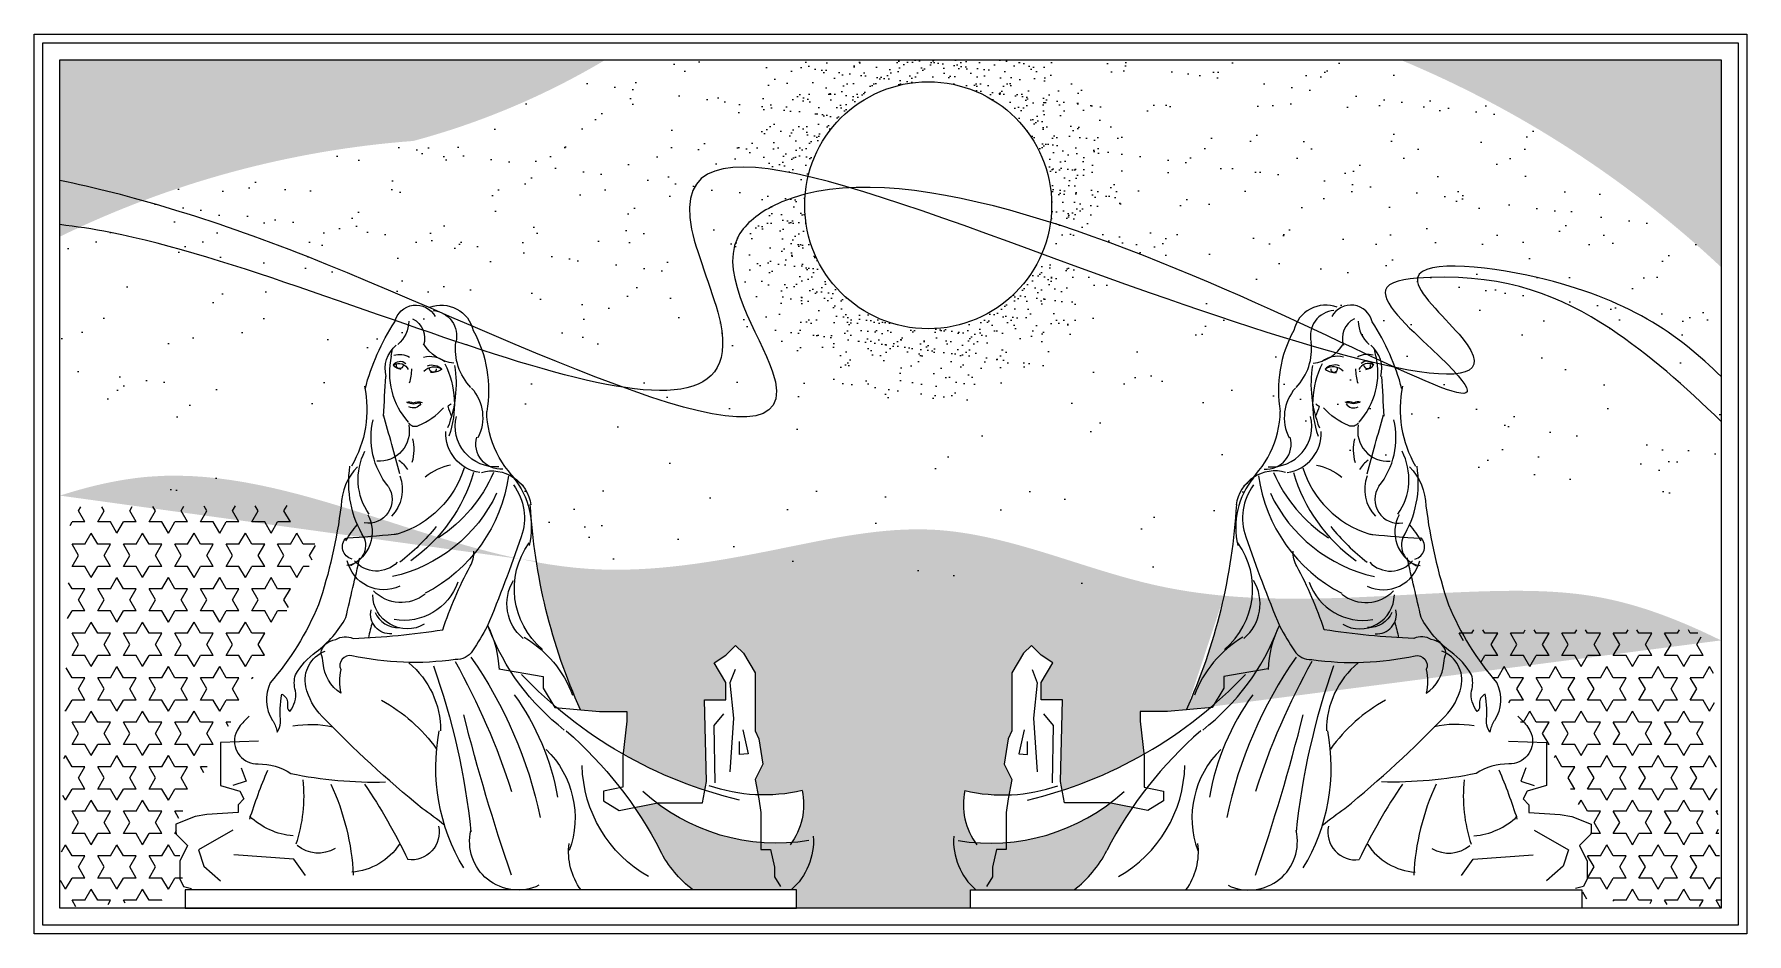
# Model space of a CAD drawing. Header units: millimetres. Extents: x 0 to 1200, y 0 to 630.
import ezdxf

# ---------------------------------------------------------------- set-up
doc = ezdxf.new("R2010")
doc.units = ezdxf.units.MM
for name, color, linetype in [('1', 1, 'Continuous'), ('2', 2, 'Continuous'), ('HATCH', 5, 'Continuous'), ('SY', 2, 'Continuous'), ('T', 3, 'Continuous')]:
    doc.layers.add(name, color=color, linetype=linetype)
pattern_1 = [(180, (12203.45513181583, -1395.15786069462), (0, 15.588457272), [9.000000000000002, -9.000000000000002]), (120, (12203.45513181583, -1395.15786069462), (13.50000000336027, 7.794228636000003), [9.000000000000002, -9.000000000000002]), (60.00000000000001, (12198.95513181583, -1387.363632022621), (13.50000000336027, -7.794228635999998), [9, -9])]
pattern_2 = [(142.5, (12203.45513181583, -1395.15786069462), (0.755920297315298, 23.1218852281579), [0, -18.24, 0, -20.4, 0, -19.5]), (172.5, (12203.45513181583, -1395.15786069462), (-21.23732046321273, 33.86575278275689), [0, -9.84, 0, -16.44, 0, -6.300000000000001]), (212.5, (12218.21513181583, -1395.15786069462), (-37.36970234101795, 0.06790864244357399), [0, -6, 0, -21.6, 0, -28.2]), (222.5, (12218.21513181583, -1395.15786069462), (-36.07351925486752, 10.53210677921099), [0, -3, 0, -14.16, 0, -16.2])]

# ---------------------------------------------------------------- blocks, each defined once
blk = doc.blocks.new('B-WOMAN1')
at = {"layer": 'HATCH'}
for p, q in [((176.4922493222402, 109.8728664023511), (172.7102347213076, 100.0500185082201)), ((172.7102347213076, 100.0500185082201), (182.5435284326668, 97.02770172225428)), ((182.5435284326668, 64.53684125389555), (207.5048805476399, 50.1805181808013)), ((207.5048805476399, 50.1805181808013), (203.7228659467073, 38.09077352736495)), ((129.5950452749967, 31.29040158906719), (137.9155888950336, 43.37998707266524)), ((137.9155888950336, 43.37998707266524), (181.7870140144369, 46.40246302846936)), ((203.7228659467073, 38.09077352736495), (191.620307725796, 27.51250560657354))]:
    blk.add_line(p, q, dxfattribs=at)
for points in [[(-184.0091705886298, 181.5308068077429), (-180.3029746766551, 172.0103815960174), (-182.9502176501555, 146.094031073153), (-180.3029746766551, 106.9548058568616)], [(-189.8335511226323, 137.6314485704934), (-193.539747034607, 120.1775213804794), (-187.1860294039361, 119.6486000259465), (-187.1860294039361, 129.1688660678337)], [(-175.5378258262645, 149.2674000305124), (-168.6544923537876, 140.8048175278527), (-169.1841081955936, 99.02114470873494)]]:
    blk.add_lwpolyline(points, dxfattribs=at)
for centre, radius, start, end in [((37.76049672401859, 425.008809822757), 18.60006754380756, 94.40405771619214, 194.1051801433628), ((58.34917031397345, 423.294502589335), 15.83462888901243, 116.3815167283537, 198.8145234017793), ((76.93994200869929, 436.0543279602061), 22.78859461511107, 180.6951654686345, 229.3860941070256), ((-20.13129689986818, 415.3859369341735), 40.17625145698271, 315.9238702488952, 7.278443524291045), ((18.09378215621109, 434.3905792526348), 29.4187159515191, 276.0759544068642, 329.1899037450257), ((49.29242317375611, 401.0998060406127), 22.05845664120886, 345.2693683600697, 50.77477315564296), ((106.7879537969711, 390.1521256326087), 87.16642568104119, 171.2349842574528, 201.6162449124322), ((88.96500681963516, 374.8384403743403), 68.12045153650425, 153.9374600413061, 199.6453001230572), ((38.91672531716176, 392.6413931367351), 17.52873750723356, 75.50253516389463, 128.9561865234482), ((37.23114849958802, 393.9303679389559), 9.908905725283832, 71.27626398460087, 136.9367418889073), ((35.70043474755948, 392.6311730796588), 9.881026342845907, 41.86765340112333, 125.2922504247925), ((37.20070583026973, 410.2859368214558), 11.99718307992228, 233.0662185020386, 274.571342519904), ((36.3890953407099, 400.8539711206613), 2.329146716587646, 173.2560934862178, 276.6781919574193), ((36.15215183395776, 401.4014466888184), 2.847916263805849, 277.2966662581426, 5.691080946009848), ((91.7326170008746, 401.7452585787614), 39.56686555986503, 181.0145937467409, 196.3764249590444), ((60.77659731791937, 396.6083166027529), 14.91078612793254, 73.6897105809326, 119.2965594603175), ((61.27263626185595, 397.8230585161873), 7.126229547889261, 57.64954490616048, 158.5984212393872), ((60.37676563809509, 400.3569328303929), 6.16166372967407, 35.31764091214379, 131.1782102517375), ((60.89634711726103, 404.0654431410949), 2.847916263805849, 187.0207590400109, 275.4151737278781), ((59.25936535693472, 407.9429524293955), 7.326563639797647, 272.8002195082744, 326.0549006964388), ((60.78568210004596, 403.4792478007003), 2.329146716587646, 276.0336480286014, 19.45574649980297), ((1543.746546929498, 467.6902174086281), 1474.321731423681, 182.8069666217318, 183.9335556353289), ((32.81990542361746, 365.4060888684398), 32.67704448838921, 138.5990887458111, 206.8080405381509), ((47.37335656353389, 367.0311744537321), 9.944009419571538, 68.86098616799849, 108.2067691387021), ((50.81056970459758, 378.9980907335994), 6.528374853610073, 211.5613181272818, 299.8672797291206), ((45.68966595339589, 360.836044754571), 15.41381444040938, 70.81907771971427, 91.0131418847079), ((58.96263597789221, 350.9775895981438), 25.75951864041583, 98.14382999860928, 108.5823747873268), ((53.92352146812482, 369.8241726742999), 7.127414308550771, 74.95351957534464, 114.5737558234811), ((-9.414699421438854, 359.0772937727088), 29.61998453702499, 265.8144450569159, 14.12681167112101), ((-15688.30762297232, 4749.705254505374), 16358.74869958422, 344.3051606804462, 344.4614032921966), ((25.22733221543604, 350.6758473825248), 56.42618134320954, 321.1661276447159, 13.47734681906127), ((-13.1573921367235, 346.1345006634365), 18.34078932462383, 265.6822293502326, 15.67962197667137), ((-1.578424215927953, 353.8043799640946), 28.58068641712968, 277.5396325127736, 3.178942941075257), ((46.438432975061, 320.4336595732093), 44.64559931661141, 325.1833107671225, 27.31850943118755), ((93.00680385410669, 369.5439693795779), 109.9983946821855, 203.7047730351015, 236.5142505530548), ((122.136793251615, 359.0131623923735), 120.1643685109219, 196.2826412084782, 234.6549416432596), ((83.01897247962188, 349.9883085006659), 72.43398312006943, 197.0096180406146, 253.0516104936349), ((20.27447729581036, 318.0196547331725), 77.68008930571585, 328.7021756196318, 8.884405569928369), ((20.61138690417283, 285.5984843800761), 55.94170127667058, 139.9676345736204, 193.8664110833787), ((11.02035164809786, 291.9408664234579), 41.3158103965329, 143.7819011308518, 199.1382714368586), ((94.33979085207102, 338.7963973485967), 114.1706413699704, 187.950813674096, 242.8151287742681), ((87.19297610165086, 313.1579461544752), 28.39033778797336, 159.9493262883942, 223.8530653411497), ((83.7106973049813, 305.7210573526318), 17.39884900391624, 146.6228465182618, 279.7274939126696), ((90.05330321588553, 357.3742586187145), 110.6218475734169, 205.2107702284817, 257.4226049473171), ((108.0291195658792, 282.0582665028196), 27.17256949215685, 152.6809690346488, 245.2969615053166), ((1101.268591017084, 670.2889267161663), 1195.34721299112, 199.1382714368435, 202.4908740004756), ((162.0483058268728, 390.1960557547864), 165.0936302054359, 219.1714462560172, 232.1481795831682), ((66.28321357286768, 295.0712305301422), 15.02343462064467, 253.0516104936223, 264.350827507515), ((156.0825483211665, 1202.892623088097), 927.2753742223646, 264.3508275075157, 266.4645713457468), ((100.4381719299126, 272.2095656112579), 14.77198557928664, 153.6917405732063, 265.2161986208551), ((93.39252347312868, 271.0664824366031), 9.168083469192432, 283.6157886895517, 47.28644941266261), ((-80.69590272300411, 240.4220928223731), 57.73301828014234, 310.2258719857149, 35.50932480186344), ((72.43311020731926, 267.116036721236), 27.29310819107432, 244.6399093868483, 347.0446337998504), ((77.6221215405676, 274.6048602346855), 21.14774253713364, 224.288215223542, 319.949718372009), ((-50.83348948607454, 229.631938364364), 33.27190357257855, 310.3633333443449, 30.69175415252086), ((57.5566822863475, 258.9225789458214), 41.44741307388167, 199.1143586608669, 280.0707567203344), ((59.75580385775538, 258.6018135668492), 28.11510683839949, 231.3062722186788, 315.7290428847655), ((55.26387423323467, 236.5244728899852), 25.20767275569403, 240.2607322151533, 358.9861995907675), ((67.56685119471513, 222.031382696885), 14.38502538312611, 265.924755316312, 12.18614213631685), ((12.81859475729289, 133.4036209484475), 83.64913927460753, 120.9236496879801, 159.4048877495085), ((-165.8547360417724, 274.0277694279139), 173.118969104136, 307.9337502525212, 338.9502221427345), ((274.3971634196059, 6.196186760877026), 323.4166574298548, 145.2337203792814, 167.9513401975569), ((461.5904552322754, -60.28142538390239), 506.0635038759607, 150.68946804634, 162.4084862527096), ((532.688279412163, 8.24921382402681), 526.8439135246307, 160.47862218203, 174.01586137148), ((94.425588422484, 137.3010758066666), 63.56974884039398, 129.4262487052033, 180.3595723458222), ((124.4915195163339, 56.80154854297143), 181.8150171384004, 144.1697655197834, 169.974709261565), ((-1444.104297792859, 518.802613552798), 1504.381479673776, 341.102797770256, 345.7497558599664), ((125.7499003553239, 65.12677365825948), 76.45364768633118, 80.30581434505024, 102.2490391913625), ((133.8235578441527, -86.30857386039133), 296.1924354229816, 131.0967836499016, 152.7125976866494), ((-108.3212604356231, 110.3882033647387), 142.717340263741, 328.981124152002, 10.70657126469886), ((1.917726169951493, 73.42601126665977), 69.17594612062591, 133.9727565196251, 200.2508434743079), ((-167.8173314620508, 113.5912051026389), 95.36582671280942, 299.4199936878502, 358.8180513197004), ((241.8029999874416, 89.34799604241562), 110.9911261604874, 173.9324556252451, 198.4877812617488), ((-184.226552290289, -38.96461768906738), 371.5846004416971, 17.45835083994108, 23.33475701759256), ((411.336082507798, -125.3022843716244), 394.1976618811384, 145.4919573431121, 154.7370315681302), ((272.6035471854266, 23.03180734669149), 178.1461673891945, 155.1065220435918, 177.2081107947071), ((-25.57902615872445, 55.99870833954628), 35.26771032951646, 244.359192523785, 13.49295360855442), ((52.07622501498554, 62.94505676989502), 20.20417775619995, 167.2192804917779, 277.8624072237066), ((134.4013130777166, 111.7709690307092), 51.66694014744935, 274.6416111841487, 313.9213132507959), ((-108.9214207496552, 48.42801823110494), 46.37196773826157, 323.4994391347709, 7.833620467009527), ((99.05987282650312, 79.23156039130117), 45.60698180998318, 213.3599105144492, 265.7624300034715), ((120.2891235492425, 71.60969293940434), 23.94476900504098, 238.9671972977615, 309.4962462743267), ((-205.7540762827557, 88.80899824544758), 85.87973380808542, 307.6843072072251, 332.7463772609163)]:
    blk.add_arc(centre, radius, start, end, dxfattribs=at)
at = {"layer": 'SY', "color": 2}
for points in [[(66.90678316011326, 410.2057114277122, 0.0463795457841816), (65.9694191442104, 415.5377184647732, 0.0463795457841816)], [(66.90678316011326, 410.2057114277122, -0.2408761439962502), (54.52189086860744, 361.9926868667899, -0.240876143996503)], [(23.06172490233439, 375.5335298014252, 0.02683311040962001), (25.71484540437814, 373.6985523691255, -0.01928632306708719), (22.89412225599517, 366.4918045228769, -0.01928632306708719)], [(54.18261414213339, 360.0550747663947, 0.4989464367490384), (77.34008012490813, 333.6381149957888, 0.5895227911853212)], [(91.59204242803389, 329.5646406337328, -0.1839110566513915), (103.5736252408824, 301.0972751999507, 0.05235454126845877), (120.0924864372937, 228.7552972991107, 0.08021776579070515), (155.2049913224764, 171.943052743256, -0.2640869041924597), (153.5333867194131, 144.3722218568873, 0.006652164118750079), (153.2052601335454, 143.853055742351)], [(-3.487839410314336, 213.6033181158273, 0.1076621260611046), (-11.74754684732761, 181.5457213053305, 0.1076621260611046)], [(170.5044851225102, 147.4748045046726, -0.05628549787094322), (177.9378516360302, 139.665058361672)]]:
    blk.add_lwpolyline(points, format="xyb", dxfattribs=at)
for points in [[(-11.72665870274068, 182.055522229799), (-44.02669090346899, 176.4948936299043), (-44.02669090346899, 167.9872270683263), (-52.53983647702262, 153.8080935473408), (-85.17331650300184, 150.9722046935203), (-105.0368334957166, 150.9722046935203), (-105.0368334957166, 143.8824825588817), (-102.199118304532, 118.3597936224978), (-102.199118304532, 111.2700714878592), (-102.199118304532, 95.6729935399926), (-88.01103169418639, 92.83710468611389), (-88.01103169418639, 85.74769329976698), (-99.36140311334748, 78.6579711651284), (-127.7385550253093, 84.32974887282762), (-144.7643568268977, 84.32974887282762), (-160.3720350512303, 84.32974887282762), (-163.2097502424731, 99.92682682075247), (-161.7906479740632, 159.4795605068066), (-177.3978368528187, 159.4795605068066), (-177.3978368528187, 172.2410603491444), (-168.8851806248422, 186.4201938700717), (-177.3978368528187, 192.0919715778291), (-184.4923695035977, 199.1816937124095), (-190.167799886025, 193.5099160047102), (-198.6804561140016, 179.3304717354913), (-198.6804561140016, 165.1513382145058), (-198.6804561140016, 150.9722046935203), (-198.6804561140016, 136.7927604242432), (-201.5181713051861, 131.1212934648356), (-204.3558864963707, 112.6880159147986), (-198.6804561140016, 101.3447712476918), (-201.5181713051861, 87.16563772670634), (-202.937273573596, 77.24002673818904), (-202.937273573596, 50.29939337492397)], [(177.9378516360302, 139.665058361672), (179.480758343765, 137.1455112624972), (180.3390705433558, 134.8838852403278), (180.988165288989, 132.9765793491679)], [(163.778831295378, 129.2697988517466), (191.5017125833547, 128.2854046109569), (191.5017125833547, 97.09093796687375), (177.3131366273738, 92.83710468611389), (174.4754214361892, 87.16563772670634), (178.7317495502066, 82.91180444594647), (178.7317495502066, 77.24002673818904), (201.4334710797411, 75.8220823113079), (209.946616653353, 74.40413788436854), (224.1347032636986, 68.73236017666932), (224.1347032636986, 61.64294879032241), (215.6220470357221, 53.13528222874447), (221.2974774181494, 41.7920375616377), (221.2974774181494, 29.0305377192999), (218.4597622269066, 23.35876001160068), (212.7843318445375, 21.94081558466132)], [(-202.937273573596, 50.29939337492397), (-210.0313168787397, 50.29939337492397), (-212.8690320699825, 37.53820428087784), (-212.8690320699825, 30.44848214623926), (-217.125849529577, 23.35876001160068)]]:
    blk.add_lwpolyline(points, dxfattribs=at)
for centre, radius, start, end in [((30.42304470040835, 423.4438286045406), 24.05912432922301, 69.58186330187523, 166.7242438504709), ((48.85661142051686, 431.6016332227446), 15.93496474770254, 13.08919182037516, 151.5936958781381), ((86.66328921960667, 385.4438108169998), 90.77203299246594, 151.3474533255807, 189.8405360671819), ((-74.67893258028198, 344.5280052550224), 166.0120590338976, 14.61339468725845, 33.10942258828936), ((165.7699045812478, 371.3548516414303), 81.09749328062254, 167.9663918698078, 210.5736118137549), ((-74.69869679657859, 371.4149261085477), 71.9407822157702, 309.0748798926942, 358.8174912843983), ((-6.551258196064737, 297.7889456531775), 28.73019303663796, 74.47433432417958, 172.0909852604779), ((-456.3565505407169, 325.9558920585041), 422.4510879436549, 335.7098690412254, 356.7623914536629), ((-261.5260632188583, 399.2704798015038), 321.5845315038627, 283.3268981836616, 316.5178773471312), ((-214.2853570487059, 199.7127965050386), 144.814367754683, 260.5713252953892, 312.3363806370441), ((-185.2980645963107, 83.04781030962477), 48.8146406135828, 167.8081494460019, 216.963676588495), ((-205.1377667492488, 210.6168164835253), 120.5274956922874, 256.6283535445449, 289.3225802699196), ((-193.5727395392023, 56.75301734299137), 47.71088091520851, 176.0800422718182, 228.8183971633833)]:
    blk.add_arc(centre, radius, start, end, dxfattribs=at)
at = {"layer": 'T', "color": 3}
for q in [(217.3890740327188, 20.8445502583636), (-168.0165921674343, 20.84455025834905)]:
    blk.add_line((-228.8147910587431, 20.84455025834905), q, dxfattribs=at)
for points in [[(54.24729853720055, 361.6845912792487, -0.3911324685450306), (47.03730137459934, 359.6579736609201, -0.1143846809073164), (28.7820844213129, 372.6576444977836)], [(51.37665225291857, 350.0151780221931, 0.1297564362874159), (51.79993620538153, 332.6701409680973, -6.486138639013046)], [(23.61883500771364, 330.7281842502271, -0.1201334636180256), (42.03584637789754, 322.0673187838838, -1.113220948366033)], [(61.41474534198642, 334.4277021056769, 0.09905218270667322), (55.06450736371335, 327.6586722016946, -2.009807422983937)], [(-3.161079699581023, 213.0252587451396, 0.01256592721909728), (7.497487042914145, 195.2612933420314, 0.2777645388075745), (20.2165581327281, 188.9061801544012, 0.08906135374874105), (95.62031249149004, 191.6298888771998, -0.6120945420923174), (103.7962989399093, 181.6430604764464, -0.1056478610984107), (103.7962989399093, 164.3931123977382, 0.2321693412030287), (116.514880684088, 186.1824714316608, -0.08676444926352303), (118.3323102788418, 193.4455911096156, 0.3374200407923702), (107.4301794382627, 203.4324195103691, 0.255984219209308), (94.71159769408405, 204.3404260006937, -0.03060959724942369), (29.30125937855337, 210.6955391883239, 0.04387807687899997), (9.31442729209084, 256.9979659788514, -0.1339885342862668), (6.58926159114344, 267.8928008699295)], [(153.1900921682536, 143.8282996588096, 0.09137954261764829), (150.1891988220741, 136.0177542001329, -0.1097972227738784), (147.6808132262668, 142.7013283255365, 0.06228116487361614), (146.8450109247351, 163.5882743382099, 0.3431577675969967), (142.6650207258645, 156.9043894645147, -0.05117347136266735), (142.6650207258645, 154.398204541576, -0.2359808875038111), (140.9929267772241, 151.0561067305825, -0.2177207096493173), (136.8129365783534, 166.094770009382, 0.1429141407084202), (136.8129365783534, 177.7913354771881, 0.1009770212559882), (121.7645803859341, 194.5008922873385, -0.1104421604554781), (100.027848398895, 219.565227502535, 0.001277483862782496), (89.80094097409165, 263.1529484730854)], [(78.74262443612679, 223.2891609221115, -0.3154320275370264), (60.95751622173702, 212.3474770742323, -33.56125073614032)], [(80.74069308277103, 216.2539400785172, -0.01227527225645495), (83.59019935503602, 204.8525388879934)], [(44.27950806275476, 80.3096166694595, 0.0306257601944384), (117.2914721668349, 147.3892769611994, 0.1420705906034758), (129.2080164565123, 169.0419067494659, 0.3750074901020288), (115.1246498066466, 195.0251246450207)], [(73.95796103711473, 159.2983942563151, 0.1094918273154241), (33.78134622893413, 123.6203003389819, 0.1094918273154241)], [(180.988165288989, 132.9765793491679, -0.4836944434150739), (164.1348800205742, 112.7032941149228, 0.153883114017568), (140.2924938745564, 105.8062359173346, -0.05808758833777303), (71.14840402308619, 99.62501277211413)], [(27.93940655863844, 67.94683388363774, -0.01630432115906096), (44.27950806275476, 80.3096166694595), (44.27950806275476, 80.3096166694595)]]:
    blk.add_lwpolyline(points, format="xyb", dxfattribs=at)
blk.add_lwpolyline([(217.3890740327188, 20.84455025834905), (217.3890740327188, 7.606618669189629), (-228.8147910587431, 7.606618669189629), (-228.8147910587431, 20.84455025834905)], dxfattribs=at)
for centre, radius, start, end in [((231.3387931414181, 405.9061641476146), 183.2755396320282, 220.3288596571733, 220.3519434246958), ((26.16033416695427, 231.5821383424191), 85.95868181848952, 30.75772725757448, 40.35194342469493)]:
    blk.add_arc(centre, radius, start, end, dxfattribs=at)

msp = doc.modelspace()

# ---------------------------------------------------------------- hatches: boundary and pattern name
at = {"layer": '1'}
h = msp.add_hatch(dxfattribs=at)
h.set_pattern_fill('FLEX', color=256, scale=80, style=0)
h.set_pattern_definition([(180, (12203.45513181583, -1395.15786069462), (0, 12), [12, -12]), (135, (12191.45513181583, -1395.15786069462), (-6.66133814775094e-16, 11.99999997986362), [3, -10.970562768, 3, -16.970562768])])
edge = h.paths.add_edge_path()
edge.add_line((505.1209906744425, 182.8548989436576), (496.9488406955981, 196.4671654420877))
edge.add_line((496.9488406955988, 196.4671654420881), (491.5004275284617, 201.9120720414938))
edge.add_line((491.5004275284609, 201.912072041493), (484.6896761837114, 195.1059387922955))
edge.add_line((484.6896761837106, 195.105938792296), (476.5175262048575, 189.6610321928489))
edge.add_line((476.5175262048579, 189.6610321928483), (484.689676183711, 176.0490640127586))
edge.add_line((484.6896761837106, 176.0490640127591), (484.689676183715, 163.7980241641122))
edge.add_line((484.6896761837161, 163.7980241641117), (469.7067748601003, 163.7980241641139))
edge.add_line((469.7067748601003, 163.7980241641144), (471.0691130377782, 106.6273998254906))
edge.add_line((471.0691130377782, 106.6273998254901), (469.9402209121552, 100.4226127727014))
edge.add_arc((565.4527734951207, 393.9973066870225), 308.7211502437132, 240.33465710777858, 251.9780509307275, ccw=False)
edge.add_line((412.6564392194323, 125.7399137978182), (415.2231129608899, 148.8248293340885))
edge.add_line((415.2231129608899, 148.8248293340885), (415.2231129608899, 155.6309625833603))
edge.add_line((415.2231129608899, 155.6309625833601), (396.1541366478847, 155.6309625833579))
edge.add_line((396.154136647885, 155.6309625833583), (382.8389267671911, 156.7880704142397))
edge.add_arc((752.4900413240885, 323.6153024537534), 405.5530444259091, 188.8947057246348, 204.2901309587759, ccw=False)
edge.add_spline(control_points=[(17.99999999998727, 306.8608582105198), (38.95348297390592, 313.5935643108778), (160.2808355246179, 341.9652973134716), (328.3648371548061, 234.4963649561741), (513.279592272751, 266.7923912230899), (648.0335050304166, 297.0088711470153), (807.5302238418844, 220.1814116288106), (965.851494096335, 241.124626300596), (1101.068644229006, 240.234467532684), (1153.951004727173, 219.2569980863354), (1182, 205.4627573633616)], knot_values=[104.6803919416161, 104.6803919416161, 104.6803919416161, 104.6803919416161, 214.5351553547407, 739.0232834719868, 959.2641776277117, 1143.773274379116, 1413.356888035285, 1795.935686895019, 1926.875738659659, 2081.441538252303, 2081.441538252303, 2081.441538252303, 2081.441538252303], degree=3, periodic=0)
edge.add_arc((437.7016042057166, 323.615302453738), 405.5530444259093, 335.70986904122657, 347.6873865709238, ccw=False)
edge.add_line((807.3527187626223, 156.7880704142399), (794.0375088819285, 155.6309625833584))
edge.add_line((794.0375088819292, 155.6309625833583), (774.9685325689283, 155.6309625833583))
edge.add_line((774.9685325689279, 155.6309625833583), (774.9685325689148, 148.8248293341389))
edge.add_line((774.9685325689152, 148.8248293341385), (777.5352063103816, 125.739913797818))
edge.add_arc((624.7388720346935, 393.9973066870207), 308.7211502437105, 288.0219490692727, 299.6653428922216, ccw=False)
edge.add_line((720.2514246176597, 100.4226127727015), (719.1225324920412, 106.6273998254946))
edge.add_line((719.1225324920415, 106.6273998254946), (720.4848706697151, 163.7980241641141))
edge.add_line((720.4848706697139, 163.7980241641144), (705.5019693461024, 163.7980241641144))
edge.add_line((705.5019693461036, 163.7980241641144), (705.5019693461079, 176.0490640127635))
edge.add_line((705.5019693461072, 176.0490640127637), (713.674119324956, 189.6610321928556))
edge.add_line((713.6741193249563, 189.6610321928556), (705.5019693460988, 195.1059387923005))
edge.add_line((705.5019693460981, 195.1059387923005), (698.6912180013572, 201.9120720414916))
edge.add_line((698.6912180013587, 201.9120720414912), (693.2428048342259, 196.4671654420899))
edge.add_line((693.2428048342244, 196.4671654420899), (685.0706548553669, 182.8548989436511))
edge.add_line((685.070654855368, 182.8548989436513), (685.070654855368, 169.2429307635048))
edge.add_line((685.070654855368, 169.2429307635048), (685.070654855368, 155.6309625833605))
edge.add_line((685.070654855368, 155.6309625833601), (685.070654855368, 142.0186960848579))
edge.add_line((685.070654855368, 142.0186960848578), (682.34644827183, 136.5740878038143))
edge.add_line((682.34644827183, 136.574087803815), (679.622241688292, 118.878141355793))
edge.add_line((679.622241688292, 118.8781413557926), (685.070654855368, 107.9886264753566))
edge.add_line((685.070654855368, 107.9886264753568), (682.9223640969728, 97.2543210736887))
edge.add_arc((678.8716366455319, 212.889789901762), 115.7063958645948, 256.6283535445461, 272.0062592028962, ccw=False)
edge.add_arc((697.9177507123532, 90.42354397481722), 46.86205498903957, 527.8081494460001, 574.5955064694681)
edge.add_arc((670.0899499580464, 202.4219307224175), 139.0217930444961, 265.565884736455, 307.0778912445998)
edge.add_line((753.906213824408, 91.50803234718751), (769.5813269051134, 88.37502741375775))
edge.add_arc((1004.274508255201, -72.15858482838576), 284.3447380060622, 505.6272939311523, 512.7277831665647)
edge.add_arc((678.2799794933653, 95.95428439320494), 82.44454445575919, 307.684307207232, 332.694003735496, ccw=False)
edge.add_line((728.6791793842203, 30.7084143255961), (656.1416933084154, 30.7084143255961))
edge.add_line((656.1416933084165, 30.7084143255961), (656.1416933084165, 17.99999999999782))
edge.add_line((656.1416933084165, 17.99999999999818), (534.0499522213995, 17.99999999999818))
edge.add_line((534.0499522213995, 17.99999999999818), (534.0499522214038, 30.70841432559428))
edge.add_line((534.0499522214031, 30.70841432559428), (461.5124661455939, 30.70841432559646))
edge.add_arc((511.9116660364507, 95.95428439320949), 82.44454445576233, 207.3059962629218, 232.31569279276988, ccw=False)
edge.add_arc((185.9171372746005, -72.15858482836393), 284.344738006058, 387.2722168338898, 394.3727060688427)
edge.add_line((420.6103186247019, 88.37502741375738), (436.2854317054029, 91.50803234718714))
edge.add_arc((520.1016955717678, 202.4219307224175), 139.0217930444972, 232.9221087553988, 274.4341152635449)
edge.add_arc((492.273894817461, 90.42354397481449), 46.86205498903958, 325.4044935305319, 372.1918505540052)
edge.add_arc((511.3200088842841, 212.8897899017711), 115.7063958646014, 267.9937407971039, 283.3716464554532, ccw=False)
edge.add_line((507.269281432842, 97.25432107369033), (505.1209906744425, 107.9886264753693))
edge.add_line((505.1209906744425, 107.9886264753695), (510.5694038415186, 118.878141355799))
edge.add_line((510.5694038415186, 118.878141355799), (507.8451972579849, 136.5740878038276))
edge.add_line((507.8451972579842, 136.5740878038278), (505.1209906744461, 142.0186960848625))
edge.add_line((505.1209906744461, 142.0186960848623), (505.1209906744461, 155.6309625833601))
edge.add_line((505.1209906744461, 155.6309625833601), (505.1209906744461, 169.2429307635044))
edge.add_line((505.1209906744461, 169.2429307635048), (505.1209906744418, 182.8548989436578))
h = msp.add_hatch(dxfattribs=at)
h.set_pattern_fill('STARS', color=256, scale=120, style=0)
h.set_pattern_definition(pattern_1)
h.paths.add_polyline_path([(198.6456929611049, 269.2659940874719), (180.1980422176657, 299.9728680975377), (25.44214790971091, 298.9493399601743), (17.99999999999636, 18), (105.6942417335958, 24.35420716279896), (99.21843767185419, 76.68071184718156), (130.5461087249842, 133.851634504098)])
h = msp.add_hatch(dxfattribs=at)
h.set_pattern_fill('STARS', color=256, scale=120, style=0)
h.set_pattern_definition(pattern_1)
h.paths.add_polyline_path([(1176.257296590804, 198.820723444197), (1163.455131815831, 212.8421393053804), (995.455131815831, 212.8421393053804), (1024.800684394387, 175.7629767111057), (1049.877350254639, 134.1984868562431), (1059.64553680483, 134.1984868562458), (1090.973207857961, 73.27779438173548), (1084.497403796218, 24.35420716279896), (1181.999999999996, 18.00000000000273)])
at = {"layer": '2'}
h = msp.add_hatch(dxfattribs=at)
h.set_pattern_fill('AR-SAND', color=256, scale=40, style=0)
h.set_pattern_definition([(142.5, (12203.45513181583, -1395.15786069462), (1.511840594630596, 46.24377045631581), [0, -36.48, 0, -40.8, 0, -39.00000000000001]), (172.5, (12203.45513181583, -1395.15786069462), (-42.47464092642546, 67.73150556551377), [0, -19.68, 0, -32.88000000000001, 0, -12.6]), (212.5, (12232.97513181583, -1395.15786069462), (-74.7394046820359, 0.135817284887148), [0, -12, 0, -43.2, 0, -56.4]), (222.5, (12232.97513181583, -1395.15786069462), (-72.14703850973504, 21.06421355842198), [0, -6.000000000000001, 0, -28.32, 0, -32.40000000000001])])
edge = h.paths.add_edge_path()
edge.add_arc((626.4197868627798, 510.2143318608505), 86.49713832753922, 180.0000000000014, 208.5763168816649)
edge.add_spline(control_points=[(550.4596635892613, 468.8402504676951), (540.4702514338314, 468.2205488346099), (420.5094158529137, 461.2120799581953), (242.7489357893919, 463.604438666177), (75.61035111477031, 476.9649143359056), (18, 481.7933641501713)], knot_values=[1171.537425895825, 1171.537425895825, 1171.537425895825, 1171.537425895825, 1221.435239138415, 1770.708837423509, 2059.716572749366, 2059.716572749366, 2059.716572749366, 2059.716572749366], degree=3, periodic=0)
edge.add_line((17.99999999999636, 481.7933641501713), (17.99999999999636, 488.2894232990187))
edge.add_arc((316.6292006148433, -124.44514801694), 681.6326388499999, 454.2933521182424, 475.9832719511977, ccw=False)
edge.add_arc((128.0892881074215, 1068.87139744038), 531.6867354057398, 284.9888637454133, 300.7635198425667)
edge.add_line((400.044853325322, 612.0005676061401), (957.6027323362928, 612.0005676061401))
edge.add_arc((670.0006431687707, -78.94189166832348), 748.4092755449836, 406.83381219125994, 427.4006712605617, ccw=False)
edge.add_line((1182, 466.9272339709414), (1181.999999999996, 414.3695801538224))
edge.add_spline(control_points=[(1182, 414.3695801538197), (1046.499979750692, 447.3252275106124), (888.80770137129, 481.3343889874031), (729.0412684627354, 478.8965400567413), (706.7404719949354, 478.115383610887)], knot_values=[109.1750604759278, 109.1750604759278, 109.1750604759278, 109.1750604759278, 799.2242424674585, 910.9990678195046, 910.9990678195046, 910.9990678195046, 910.9990678195046], degree=3, periodic=0)
edge.add_arc((626.4197868627798, 510.2143318608487), 86.49713832753925, 338.2166265796888, 360)
edge.add_arc((626.4197868627798, 510.2143356564229), 86.49713832753925, 359.999997485808, 540.0000025141919)
h = msp.add_hatch(dxfattribs=at)
h.set_pattern_fill('AR-SAND', color=256, scale=20, style=0)
h.set_pattern_definition(pattern_2)
h.paths.add_polyline_path([(957.6027323362932, 612.0005676061401), (1182, 612.0005676061401), (1182, 466.9272339709414, 0.0899815293181051)])
h.paths.add_polyline_path([(17.99999999999636, 612.0005676061382), (400.044853325322, 612.0005676061382, -0.06893882344412097), (265.600118991897, 555.2747113180167, 0.0949237010098776), (18, 488.2894232990211)])
h = msp.add_hatch(dxfattribs=at)
h.set_pattern_fill('AR-SAND', color=256, scale=20, style=0)
h.set_pattern_definition(pattern_2)
edge = h.paths.add_edge_path()
edge.add_line((694.5748388489665, 612.0005676061401), (723.2650659993058, 612.0005676061401))
edge.add_arc((626.4197868627798, 510.2143318608487), 140.4971383275393, 360, 406.4249379929199, ccw=False)
edge.add_arc((626.4197868627798, 510.2143318608487), 140.4971383275392, 347.69436097285734, 360, ccw=False)
edge.add_spline(control_points=[(763.6889477076384, 480.2706620928384), (758.0107688675816, 482.4170337974265), (752.3156727384103, 484.5210793871656), (746.6139631759506, 486.5730781115944)], knot_values=[1108.346994192831, 1108.346994192831, 1108.346994192831, 1108.346994192831, 1126.298705804004, 1126.298705804004, 1126.298705804004, 1126.298705804004], degree=3, periodic=0)
edge.add_arc((626.4197868627798, 510.2143318608487), 122.4971383275392, 348.8724180162182, 360)
edge.add_arc((626.4197868627798, 510.2143318608487), 122.4971383275393, 360, 416.1941285469431)
edge = h.paths.add_edge_path()
edge.add_spline(control_points=[(739.8127647134952, 463.8723263735828), (745.4238539736452, 461.8387801451463), (751.0733565058017, 459.7987169141743), (756.756703368088, 457.7573583099966)], knot_values=[953.5318453134785, 953.5318453134785, 953.5318453134785, 953.5318453134785, 970.4925035462774, 970.4925035462774, 970.4925035462774, 970.4925035462774], degree=3, periodic=0)
edge.add_arc((626.4197868627798, 510.2143318608505), 140.4971383275393, 193.4733962505513, 338.07659007571084, ccw=False)
edge.add_spline(control_points=[(489.789381323737, 477.4793633949075), (490.2695841236473, 480.8773678852904), (492.7850589393129, 489.637514222678), (499.2647733292433, 497.0133095542251), (504.2644245606589, 501.070133740096)], knot_values=[1424.89020787132, 1424.89020787132, 1424.89020787132, 1424.89020787132, 1443.256969719238, 1474.344517851132, 1474.344517851132, 1474.344517851132, 1474.344517851132], degree=3, periodic=0)
edge.add_arc((626.4197868627798, 510.2143318608532), 122.4971383275392, 184.2810123819042, 337.7709034693785)
edge = h.paths.add_edge_path()
edge.add_line((529.5745077262527, 612.0005676061401), (558.264734876592, 612.0005676061401))
edge.add_arc((626.4197868627798, 510.2143318608487), 122.4971383275392, 483.8058714530568, 527.5981234227852)
edge.add_spline(control_points=[(506.7810892828111, 536.5227134113402), (500.0092623377277, 537.0943132356788), (493.8709772136335, 537.1435438876251), (488.423483620898, 536.6049773588957)], knot_values=[1263.840045280392, 1263.840045280392, 1263.840045280392, 1263.840045280392, 1303.23391006582, 1303.23391006582, 1303.23391006582, 1303.23391006582], degree=3, periodic=0)
edge.add_arc((626.4197868627798, 510.2143318608532), 140.4971383275393, 493.5750620070813, 529.173384078153, ccw=False)
h = msp.add_hatch(dxfattribs=at)
h.set_pattern_fill('AR-SAND', color=256, scale=15, style=0)
h.set_pattern_definition([(142.5, (12203.45513181583, -1395.15786069462), (0.5669402229864735, 17.34141392111843), [0, -13.68, 0, -15.3, 0, -14.625]), (172.5, (12203.45513181583, -1395.15786069462), (-15.92799034740955, 25.39931458706767), [0, -7.380000000000001, 0, -12.33, 0, -4.725000000000001]), (212.5, (12214.52513181583, -1395.15786069462), (-28.02727675576346, 0.05093148183268049), [0, -4.5, 0, -16.2, 0, -21.15]), (222.5, (12214.52513181583, -1395.15786069462), (-27.05513944115064, 7.899080084408244), [0, -2.25, 0, -10.62, 0, -12.15])])
edge = h.paths.add_edge_path()
edge.add_line((650.067495661915, 612.0005676061401), (694.5748388489671, 612.0005676061401))
edge.add_arc((626.4197868627798, 510.2143318608487), 122.4971383275393, 360, 416.1941285469432, ccw=False)
edge.add_arc((626.4197868627798, 510.214331860846), 122.4971383275392, 348.8724180162182, 360.000000000001, ccw=False)
edge.add_spline(control_points=[(746.6139631759415, 486.5730781115944), (740.8858286841405, 488.6345869523675), (735.1510193162594, 490.6435653810058), (729.4199828547062, 492.5901568654217)], knot_values=[1126.298705804004, 1126.298705804004, 1126.298705804004, 1126.298705804004, 1144.333615744683, 1144.333615744683, 1144.333615744683, 1144.333615744683], degree=3, periodic=0)
edge.add_arc((626.4197868627798, 510.214331860846), 104.4971383275392, 350.2902559881459, 360.0000000000013)
edge.add_arc((626.4197868627798, 510.2143318608487), 104.4971383275393, 360, 436.9206617857671)
edge = h.paths.add_edge_path()
edge.add_spline(control_points=[(722.8806641833635, 470.0278781085099), (728.4820970775345, 467.9863380320703), (734.1277145896329, 465.9326771721198), (739.8127647134952, 463.8723263735765)], knot_values=[970.4925035462772, 970.4925035462772, 970.4925035462772, 970.4925035462772, 987.6767235286623, 987.6767235286623, 987.6767235286623, 987.6767235286623], degree=3, periodic=0)
edge.add_arc((626.4197868627798, 510.2143318608487), 122.4971383275392, 184.2810123819021, 337.7709034693784, ccw=False)
edge.add_spline(control_points=[(504.2644245606589, 501.070133740096), (507.9493169076213, 504.0601343828512), (513.7889954797593, 507.7901360399756), (520.1088747091162, 510.8825121972995), (521.9333144659722, 511.707317030281)], knot_values=[1392.942530292777, 1392.942530292777, 1392.942530292777, 1392.942530292777, 1415.854982160886, 1424.89020787132, 1424.89020787132, 1424.89020787132, 1424.89020787132], degree=3, periodic=0)
edge.add_arc((626.4197868627798, 510.214331860866), 104.4971383275393, 539.1813683995433, 540.0000000000095)
edge.add_arc((626.4197868627798, 510.2143318608532), 104.4971383275392, 180.0000000000024, 337.3829584415412)
edge = h.paths.add_edge_path()
edge.add_line((558.2647348765913, 612.0005676061401), (602.7720780636434, 612.0005676061401))
edge.add_arc((626.4197868627798, 510.2143318608487), 104.4971383275392, 463.0793382142328, 526.7875380240481)
edge.add_spline(control_points=[(524.6887700305124, 534.0984716384637), (518.314487262689, 535.2338281024568), (512.3347342146935, 536.0539385159855), (506.7810892828165, 536.5227134113356)], knot_values=[1231.532731569216, 1231.532731569216, 1231.532731569216, 1231.532731569216, 1263.840045280392, 1263.840045280392, 1263.840045280392, 1263.840045280392], degree=3, periodic=0)
edge.add_arc((626.4197868627798, 510.2143318608487), 122.4971383275393, 483.8058714530568, 527.5981234227871, ccw=False)
h = msp.add_hatch(dxfattribs=at)
h.set_pattern_fill('AR-SAND', color=256, scale=10, style=0)
h.set_pattern_definition([(142.5, (12203.45513181583, -1395.15786069462), (0.377960148657649, 11.56094261407895), [0, -9.120000000000001, 0, -10.2, 0, -9.750000000000002]), (172.5, (12203.45513181583, -1395.15786069462), (-10.61866023160636, 16.93287639137844), [0, -4.92, 0, -8.220000000000002, 0, -3.15]), (212.5, (12210.83513181583, -1395.15786069462), (-18.68485117050897, 0.03395432122178699), [0, -3, 0, -10.8, 0, -14.1]), (222.5, (12210.83513181583, -1395.15786069462), (-18.03675962743376, 5.266053389605495), [0, -1.5, 0, -7.08, 0, -8.100000000000001])])
edge = h.paths.add_edge_path()
edge.add_spline(control_points=[(542.314864456368, 530.4162368667176), (536.1512805809089, 531.8690921306934), (530.2688542699634, 533.1045739810106), (524.6887700304997, 534.0984716384683)], knot_values=[1203.250721086534, 1203.250721086534, 1203.250721086534, 1203.250721086534, 1231.532731569216, 1231.532731569216, 1231.532731569216, 1231.532731569216], degree=3, periodic=0)
edge.add_arc((626.4197868627798, 510.2143318608487), 104.4971383275393, 463.0793382142329, 526.7875380240469, ccw=False)
edge.add_line((602.7720780636428, 612.0005676061401), (650.0674956619139, 612.0005676061401))
edge.add_arc((626.4197868627798, 510.2143318608487), 104.4971383275393, 360, 436.9206617857671, ccw=False)
edge.add_arc((626.4197868627798, 510.2143318608505), 104.4971383275392, 350.29025598814593, 359.9999999999988, ccw=False)
edge.add_spline(control_points=[(729.4199828547116, 492.5901568654235), (723.6359320457923, 494.5547550887295), (717.8557242677871, 496.4558068216993), (712.0900999317291, 498.2831794637532)], knot_values=[1144.333615744683, 1144.333615744683, 1144.333615744683, 1144.333615744683, 1162.535355714572, 1162.535355714572, 1162.535355714572, 1162.535355714572], degree=3, periodic=0)
edge.add_arc((626.4197868627798, 510.2143318608569), 86.49713832753925, 352.0715153916241, 359.9999999999942)
edge.add_arc((626.4197868627798, 510.2143318608532), 86.49713832753925, 359.9999999999971, 526.4934948596738)
edge = h.paths.add_edge_path()
edge.add_arc((626.4197868627798, 510.2143318608723), 104.4971383275392, 179.1813683995433, 180.0000000000132, ccw=False)
edge.add_spline(control_points=[(521.9333144659668, 511.7073170302856), (527.692999628036, 514.3111937218991), (533.8223818602255, 516.419141819656), (540.2801272177894, 518.0701561395972)], knot_values=[1364.418675084706, 1364.418675084706, 1364.418675084706, 1364.418675084706, 1392.942530292777, 1392.942530292777, 1392.942530292777, 1392.942530292777], degree=3, periodic=0)
edge.add_arc((626.4197868627798, 510.2143318608314), 86.49713832753925, 534.789114616431, 539.9999999999884)
edge.add_arc((626.4197868627798, 510.2143318608487), 86.49713832753925, 180, 336.848365906376)
edge.add_spline(control_points=[(705.951099203683, 476.2066077943055), (711.5453659646791, 474.1633362481334), (717.19021501719, 472.1018617204209), (722.880664183358, 470.0278781085181)], knot_values=[987.6767235286623, 987.6767235286623, 987.6767235286623, 987.6767235286623, 1005.134029921065, 1005.134029921065, 1005.134029921065, 1005.134029921065], degree=3, periodic=0)
edge.add_arc((626.4197868627798, 510.214331860846), 104.4971383275392, 179.9999999999988, 337.38295844154766, ccw=False)
h = msp.add_hatch(dxfattribs=at)
h.set_pattern_fill('AR-SAND', color=256, scale=60, style=0)
h.set_pattern_definition([(142.5, (12203.45513181583, -1395.15786069462), (2.267760891945894, 69.36565568447372), [0, -54.72000000000001, 0, -61.20000000000001, 0, -58.50000000000001]), (172.5, (12203.45513181583, -1395.15786069462), (-63.71196138963818, 101.5972583482707), [0, -29.52, 0, -49.32000000000001, 0, -18.9]), (212.5, (12247.73513181583, -1395.15786069462), (-112.1091070230539, 0.203725927330722), [0, -18, 0, -64.8, 0, -84.6]), (222.5, (12247.73513181583, -1395.15786069462), (-108.2205577646026, 31.59632033763297), [0, -9.000000000000002, 0, -42.48, 0, -48.60000000000001])])
edge = h.paths.add_edge_path()
edge.add_spline(control_points=[(1182, 301.1921283513311), (1151.382541869558, 311.0249757056345), (1017.471191223414, 349.4913358548301), (759.6891033077682, 328.1391457104819), (440.4289071015555, 382.2285015253037), (182.7313149755773, 395.9592810628264), (49.81327031917681, 356.9883241167363), (18, 346.4073180631149)], knot_values=[95.27320054171378, 95.27320054171378, 95.27320054171378, 95.27320054171378, 255.512962654834, 792.3349383763939, 1357.739617353544, 1884.157935348034, 2051.381810764333, 2051.381810764333, 2051.381810764333, 2051.381810764333], degree=3, periodic=0)
edge.add_line((17.99999999999636, 346.4073180631149), (17.99999999999636, 481.7933641501757))
edge.add_spline(control_points=[(18, 481.7933641501713), (75.61035111477031, 476.9649143359056), (242.7489357893919, 463.604438666177), (420.5094158529137, 461.2120799581953), (540.4702514338314, 468.2205488346099), (550.4596635892613, 468.8402504676951)], knot_values=[1171.537425895825, 1171.537425895825, 1171.537425895825, 1171.537425895825, 1460.545161221682, 2009.818759506776, 2059.716572749366, 2059.716572749366, 2059.716572749366, 2059.716572749366], degree=3, periodic=0)
edge.add_arc((626.4197868627798, 510.2143318608487), 86.49713832753925, 208.5763168816636, 338.2166265796888)
edge.add_spline(control_points=[(706.7404719949354, 478.115383610887), (729.0412684627354, 478.8965400567413), (888.80770137129, 481.3343889874031), (1046.499979750692, 447.3252275106124), (1182, 414.3695801538197)], knot_values=[109.1750604759278, 109.1750604759278, 109.1750604759278, 109.1750604759278, 220.949885827974, 910.9990678195046, 910.9990678195046, 910.9990678195046, 910.9990678195046], degree=3, periodic=0)
edge.add_line((1181.999999999996, 414.3695801538242), (1181.999999999996, 301.1921283513353))
h.paths.add_polyline_path([(921.850867259931, 355.6123761448953, -0.005038126073616306), (920.9597020444035, 355.9693007920732, 0.04538785732776723)], flags=16)
h.paths.add_polyline_path([(938.5809447092124, 398.4756902071094, -0.008364995613572566), (938.4489492232724, 398.280870432438, 0.2719637209664435), (931.5325737204375, 398.7098140161534, 0.5099319571487817), (935.007967767443, 395.9695325015273, 0.4788376910565255), (935.9967747408291, 399.3101469980311, -0.1202210452960819), (938.9293319460812, 397.9256617856445, 0.02753811684212109)], flags=16)
h.paths.add_polyline_path([(907.9093383228465, 403.619527003003, 0.0726698089863031), (903.5551400905915, 401.4478146718893, 0.0431520526582681)], flags=16)
h.paths.add_polyline_path([(286.6365054392281, 401.4478146718893, 0.07266980898634635), (282.2823072069677, 403.6195270030012, 0.04315205265829529)], flags=16)
h.paths.add_polyline_path([(251.7426963065427, 398.280870432438, -0.001669633706275386), (251.7158301955897, 398.3194023385868, -598.9337638887476), (251.7426963065373, 398.2808704324361, -0.09812028560473854), (254.194870788986, 399.3101469980311, 0.4788376910565206), (255.1836777623721, 395.9695325015273, 0.5099319571487778), (258.6590718093776, 398.7098140161534, 0.2719637209664441)], flags=16)
h = msp.add_hatch(dxfattribs=at)
h.set_pattern_fill('AR-SAND', color=256, scale=80, style=0)
h.set_pattern_definition([(142.5, (12203.45513181583, -1395.15786069462), (3.023681189261192, 92.48754091263162), [0, -72.96000000000001, 0, -81.60000000000001, 0, -78.00000000000001]), (172.5, (12203.45513181583, -1395.15786069462), (-84.94928185285092, 135.4630111310275), [0, -39.36, 0, -65.76000000000002, 0, -25.2]), (212.5, (12262.49513181583, -1395.15786069462), (-149.4788093640718, 0.271634569774296), [0, -24, 0, -86.39999999999999, 0, -112.8]), (222.5, (12262.49513181583, -1395.15786069462), (-144.2940770194701, 42.12842711684396), [0, -12, 0, -56.64, 0, -64.80000000000001])])
edge = h.paths.add_edge_path()
edge.add_arc((231.1909951541838, 380.7237044618896), 87.1411516727676, 350.1594639328122, 363.228083314486)
edge.add_spline(control_points=[(18, 346.4073180631149), (49.81327031917681, 356.9883241167363), (182.7313149755773, 395.9592810628264), (440.4289071015555, 382.2285015253037), (759.6891033077682, 328.1391457104819), (1017.471191223414, 349.4913358548301), (1151.382541869558, 311.0249757056345), (1182, 301.1921283513311)], knot_values=[95.27320054171378, 95.27320054171378, 95.27320054171378, 95.27320054171378, 262.4970759580133, 788.9153939525029, 1354.320072929653, 1891.142048651213, 2051.381810764333, 2051.381810764333, 2051.381810764333, 2051.381810764333], degree=3, periodic=0)
edge.add_arc((804.0931438000971, 367.2559751417857), 69.06315092713879, 315.7906475777312, 337.1649257580725, ccw=False)
edge.add_arc((869.5146848565928, 296.5750339046308), 27.58098531517428, 485.2476152336168, 500.3264321034262)
edge.add_arc((804.093143800088, 367.2559751417821), 69.06315092713879, 309.7833997593239, 315.7906475777248)
edge.add_arc((869.5146848565837, 296.5750339046244), 27.58098531517428, 481.7910337827709, 485.2476152336294, ccw=False)
edge.add_arc((895.5908241528177, 284.8721910824524), 53.70403322560173, 499.1229011118127, 551.199003683431)
edge.add_arc((798.3358261107296, 241.5028551870537), 55.4236975489371, 354.1033002638917, 396.4637499811294, ccw=False)
edge.add_spline(control_points=[(17.99999999998727, 306.8608582105198), (38.95348297390592, 313.5935643108778), (160.2808355246179, 341.9652973134716), (328.3648371548061, 234.4963649561741), (513.279592272751, 266.7923912230899), (648.0335050304166, 297.0088711470153), (807.5302238418844, 220.1814116288106), (965.851494096335, 241.124626300596), (1101.068644229006, 240.234467532684), (1153.951004727173, 219.2569980863354), (1182, 205.4627573633616)], knot_values=[104.6803919416161, 104.6803919416161, 104.6803919416161, 104.6803919416161, 214.5351553547407, 739.0232834719868, 959.2641776277117, 1143.773274379116, 1413.356888035285, 1795.935686895019, 1926.875738659659, 2081.441538252303, 2081.441538252303, 2081.441538252303, 2081.441538252303], degree=3, periodic=0)
edge.add_arc((391.8558194190937, 241.50285518706), 55.42369754893667, 503.5362500188814, 517.2566139198927, ccw=False)
edge.add_arc((294.6008213769965, 284.8721910824543), 53.70403322560431, 348.8009963165666, 400.877098888176)
edge.add_arc((320.6769606732396, 296.5750339046226), 27.58098531517414, 414.75238476642335, 418.20896621722665, ccw=False)
edge.add_arc((386.0985017297262, 367.2559751417821), 69.06315092714044, 224.2093524222612, 230.2166002406773)
edge.add_arc((320.6769606732305, 296.5750339046244), 27.58098531517415, 399.6735678965924, 414.752384766378)
edge.add_arc((386.0985017297189, 367.2559751417884), 69.06315092714044, 181.182508715619, 224.2093524222816, ccw=False)

# ---------------------------------------------------------------- linework, layer by layer
at = {"layer": '1'}
msp.add_lwpolyline([(1193.999999999996, 6.000000000002728), (6, 6), (6, 624.0005676061382), (1194, 624.0005676061382)], close=True, dxfattribs=at)
msp.add_circle((626.4197868627798, 510.2143318608487), 86.49713832753925, dxfattribs=at)
for points, knots in [([(1181.999999999996, 358.8641149784316), (1156.96369896847, 383.1978205878122), (1098.812009207477, 434.9079848655883), (1023.368454937252, 465.1002964449353), (928.1454706064851, 455.4838643556495), (1163.888738681118, 247.9866148069623), (638.6746031513267, 610.8906419745117), (470.092312985782, 474.3762922696997), (608.4315804775288, 275.5238168022361), (229.7528068155389, 471.995571848398), (66.20544976623205, 517.3693953344446), (17.99999999999636, 527.6908204636202)], [84.04313019330709, 84.04313019330709, 84.04313019330709, 84.04313019330709, 255.0497181142007, 472.9997484618255, 525.4541456077474, 613.7247320454893, 1401.977756003212, 1455.977756003215, 1616.220124532044, 2174.395189928489, 2452.15245368795, 2452.15245368795, 2452.15245368795, 2452.15245368795]), ([(1182, 390.198968779735), (1152.92147560435, 419.5290024891065), (1092.591103164701, 460.9992352956742), (937.9655733655236, 475.7662720859935), (1076.308479406234, 354.2932558503726), (704.364438355411, 465.0855339003838), (408.2747215675718, 600.1076700790345), (551.835613216439, 279.7451421287069), (199.499428411842, 469.3799468756351), (29.26092546831751, 495.3698371195605), (18.00000000000546, 496.6654034116209)], [110.5957315740453, 110.5957315740453, 110.5957315740453, 110.5957315740453, 337.5385507993137, 477.6211254810829, 561.0341252513025, 928.4492617494695, 1469.471876963852, 1583.944026641597, 2303.975226878489, 2357.357772021775, 2357.357772021775, 2357.357772021775, 2357.357772021775])]:
    msp.add_open_spline(points, degree=3, knots=knots, dxfattribs=at)
at = {"layer": '2'}
for points in [[(1199.999999999996, 0), (0, 0), (0, 630.0005676061364), (1199.999999999996, 630.0005676061364)], [(1181.999999999996, 18.00000000000273), (17.99999999999636, 18), (18, 612.0005676061401), (1182, 612.0005676061401)]]:
    msp.add_lwpolyline(points, close=True, dxfattribs=at)

# ---------------------------------------------------------------- block references
at = {"layer": '2', "extrusion": (0, 0, -1), "xscale": 0.9600000000000002, "yscale": 0.9600000000000002, "zscale": -0.9600000000000002}
msp.add_blockref('B-WOMAN1', (-314.3877528050052, 10.69764607757952), dxfattribs=at)
at = {"layer": '2', "xscale": 0.9600000000000002, "yscale": 0.9600000000000002, "zscale": 0.9600000000000002}
msp.add_blockref('B-WOMAN1', (875.8038927248108, 10.69764607757952), dxfattribs=at)

doc.saveas('drawing.dxf')
